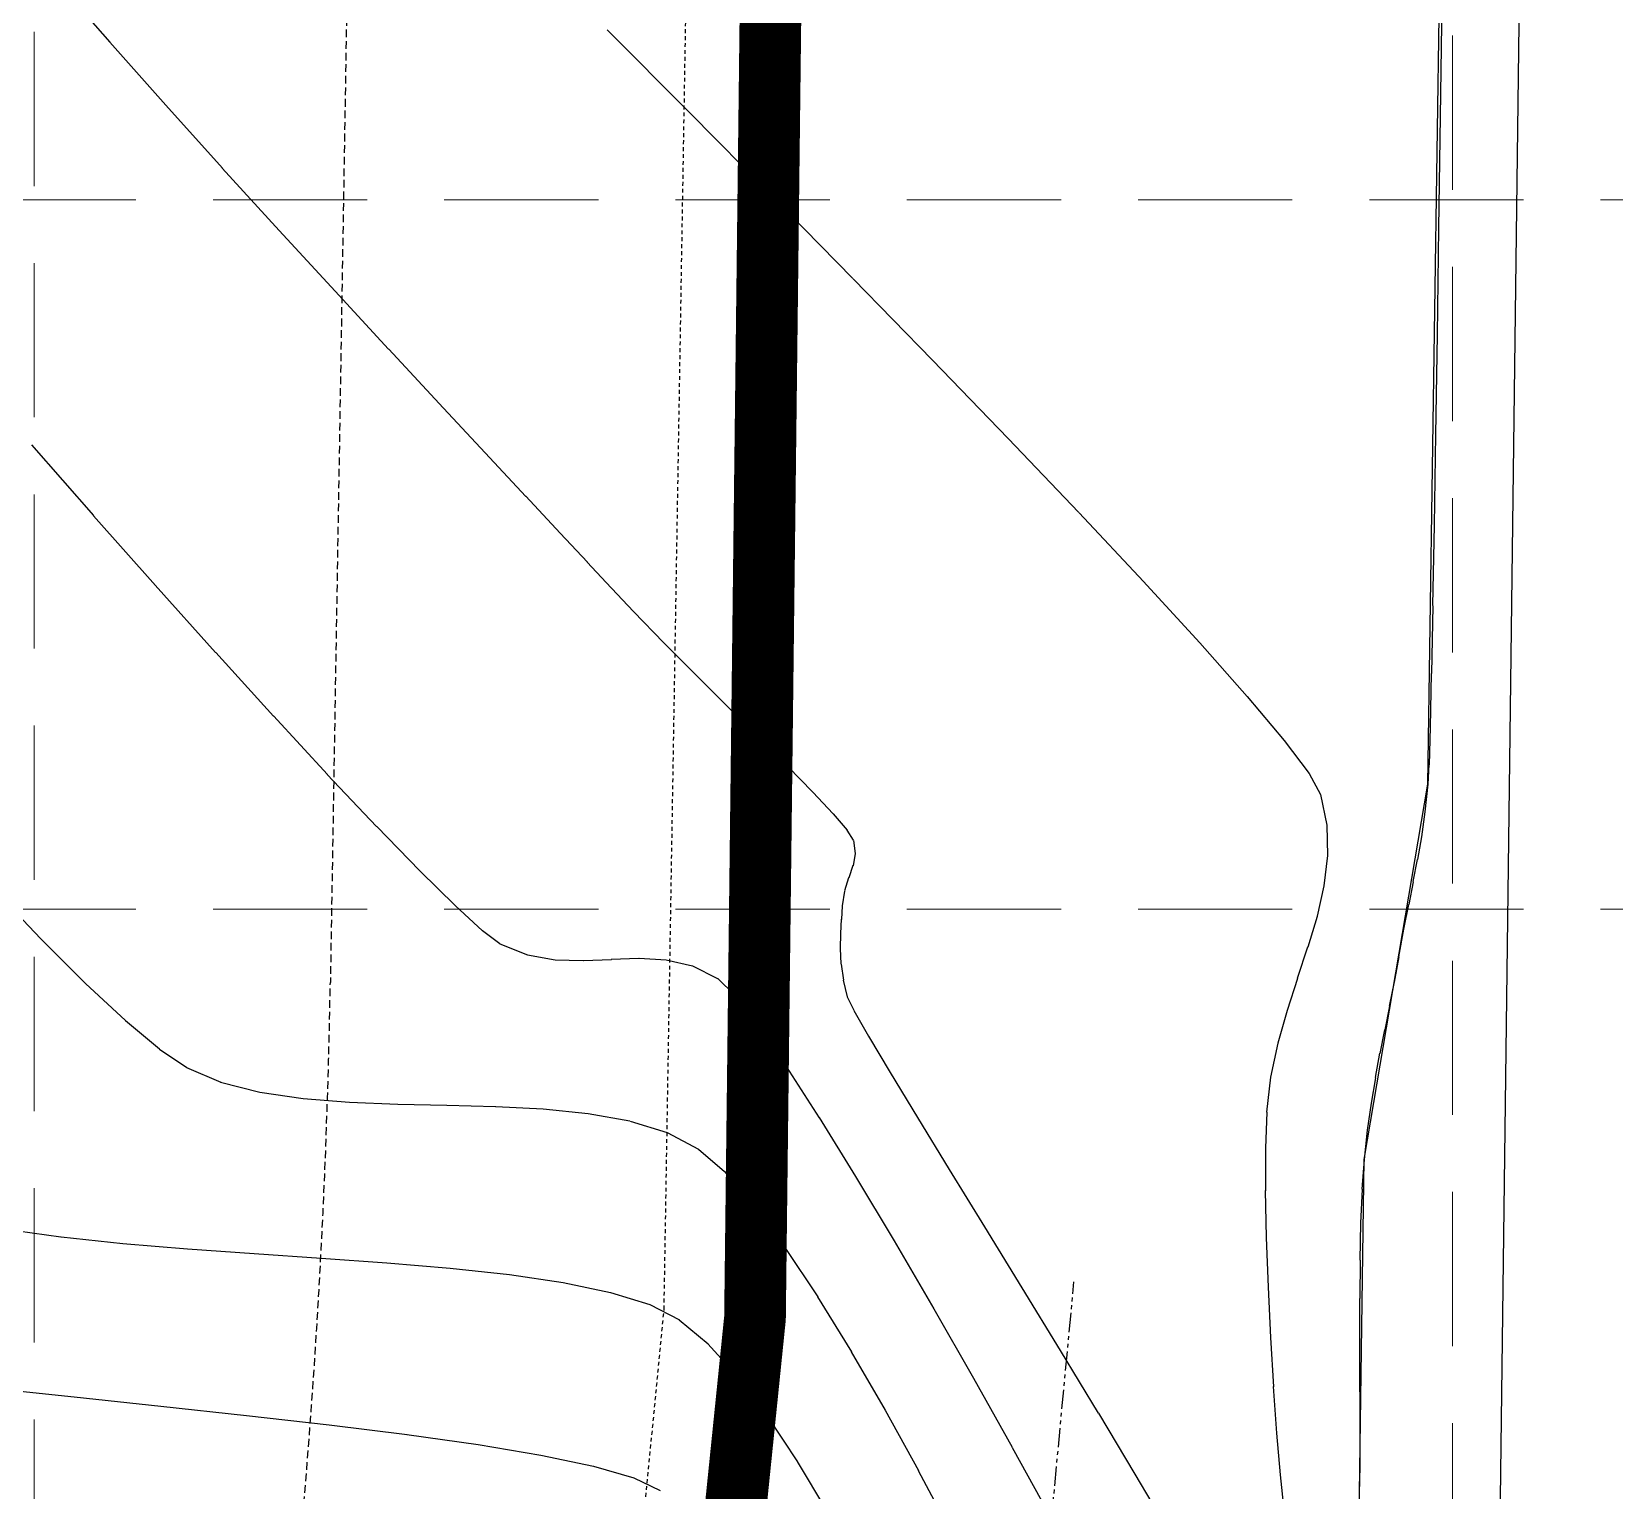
# Model space of a CAD drawing. Header units: inches. Extents: x 6967 to 7890, y 13663 to 15138.
# Drawn here: x 7750.7 to 7802, y 14749.7 to 14797 of the extents above; entities that cross this region are included whole.
import ezdxf

# ---------------------------------------------------------------- set-up
doc = ezdxf.new("R2010")
doc.units = ezdxf.units.IN
doc.header["$MEASUREMENT"] = 0
for name, pattern in [('DASHED', [0.75, 0.5, -0.25]), ('HIDDEN', [0.375, 0.25, -0.125]), ('xGWI003pt$0$HIDDEN2', [0.1875, 0.125, -0.0625]), ('xGWI003pt$0$PHANTOM2', [1.25, 0.625, -0.125, 0.125, -0.125, 0.125, -0.125]), ('XGWI003WS$0$DASHED2', [0.375, 0.25, -0.125])]:
    doc.linetypes.add(name, pattern=pattern)
for name, color, linetype in [('EC', 35, 'Continuous'), ('GRID', 254, 'HIDDEN'), ('LIMITS OF DISTURBANCE', 1, 'HIDDEN'), ('V-ROAD-BACK-P', 2, 'Continuous'), ('V-STRM-UNDR-E', 15, 'Continuous'), ('xGWI003pt$0$C-EASE-SSWR-N', 7, 'xGWI003pt$0$HIDDEN2'), ('xGWI003pt$0$ROW', 3, 'xGWI003pt$0$PHANTOM2'), ('XGWI003WS$0$C-SSWR-MAIN-N', 3, 'XGWI003WS$0$DASHED2')]:
    doc.layers.add(name, color=color, linetype=linetype)

msp = doc.modelspace()

# ---------------------------------------------------------------- linework, layer by layer
at = {"layer": 'EC', "color": 35, "extrusion": (0.752093, 0.659057, 0), "elevation": 15583.002}
msp.add_lwpolyline([(6021.277, 661), (6018.624, 661)], dxfattribs=at)
at = {"layer": 'EC', "color": 35, "extrusion": (0.999907, -0.013624, 0), "elevation": 7594.12}
msp.add_lwpolyline([(14899.092, 662), (14902.818, 662)], dxfattribs=at)
at = {"layer": 'EC', "color": 35}
for points, elevation in [([(7769.38, 14797.058), (7772.036, 14794.382)], 662), ([(7755.057, 14794.618), (7756.901, 14792.571)], 661), ([(7796.35, 14790.625), (7796.401, 14794.246)], 662), ([(7796.299, 14787.168), (7796.35, 14790.625)], 662), ([(7758.743, 14790.548), (7760.55, 14788.58)], 661), ([(7760.55, 14788.58), (7762.286, 14786.702)], 661), ([(7796.25, 14783.936), (7796.299, 14787.168)], 662), ([(7763.918, 14784.946), (7765.413, 14783.343)], 661), ([(7796.202, 14780.987), (7796.25, 14783.936)], 662), ([(7766.736, 14781.929), (7767.855, 14780.734)], 661), ([(7796.156, 14778.382), (7796.202, 14780.987)], 662), ([(7754.717, 14779.043), (7756.676, 14776.862)], 660), ([(7786.762, 14779.173), (7788.595, 14777.173)], 662), ([(7770.229, 14778.19), (7771.211, 14777.18)], 661), ([(7771.211, 14777.18), (7772.245, 14776.14)], 661), ([(7788.595, 14777.173), (7790.132, 14775.439)], 662), ([(7796.073, 14774.443), (7796.113, 14776.181)], 662), ([(7773.288, 14775.102), (7774.298, 14774.1)], 661), ([(7795.907, 14771.691), (7796.005, 14772.594)], 662), ([(7776.702, 14771.635), (7777.153, 14771.104)], 661), ([(7795.792, 14770.889), (7795.907, 14771.691)], 662), ([(7795.663, 14770.148), (7795.792, 14770.889)], 662), ([(7792.74, 14770.281), (7792.622, 14769.297)], 662), ([(7763.298, 14769.784), (7764.455, 14768.643)], 660), ([(7777.342, 14769.953), (7777.21, 14769.553)], 661), ([(7749.444, 14769.216), (7751.01, 14767.574)], 659), ([(7792.622, 14769.297), (7792.396, 14768.308)], 662), ([(7751.01, 14767.574), (7752.457, 14766.13)], 659), ([(7765.898, 14767.418), (7766.788, 14767.056)], 660), ([(7769.51, 14766.914), (7770.407, 14766.946)], 660), ([(7771.286, 14766.9), (7772.139, 14766.706)], 660), ([(7772.139, 14766.706), (7772.958, 14766.292)], 660), ([(7752.457, 14766.13), (7753.75, 14764.926)], 659), ([(7777.029, 14766.238), (7777.159, 14765.697)], 661), ([(7791.763, 14766.291), (7791.426, 14765.254)], 662), ([(7794.751, 14765.395), (7794.905, 14766.177)], 662), ([(7777.159, 14765.697), (7777.371, 14765.259)], 661), ([(7791.426, 14765.254), (7791.123, 14764.189)], 662), ([(7753.75, 14764.926), (7754.854, 14764.004)], 659), ([(7774.255, 14764.784), (7775.185, 14763.435)], 660), ([(7794.442, 14763.86), (7794.596, 14764.628)], 662), ([(7777.846, 14764.424), (7778.548, 14763.247)], 661), ([(7791.123, 14764.189), (7790.889, 14763.093)], 662), ([(7775.185, 14763.435), (7776.255, 14761.775)], 660), ([(7778.548, 14763.247), (7779.436, 14761.786)], 661), ([(7762.586, 14762.22), (7764.177, 14762.184)], 659), ([(7767.3, 14762.063), (7768.763, 14761.916)], 659), ([(7768.763, 14761.916), (7770.113, 14761.671)], 659), ([(7779.436, 14761.786), (7780.471, 14760.097)], 661), ([(7793.935, 14760.42), (7794.037, 14761.37)], 662), ([(7751.665, 14757.91), (7753.667, 14757.699)], 658), ([(7781.614, 14758.237), (7782.827, 14756.263)], 661), ([(7753.667, 14757.699), (7755.77, 14757.524)], 658), ([(7757.929, 14757.371), (7760.097, 14757.225)], 658), ([(7775.136, 14757.57), (7776.202, 14755.964)], 659), ([(7760.097, 14757.225), (7762.229, 14757.072)], 658), ([(7764.279, 14756.899), (7766.203, 14756.691)], 658), ([(7766.203, 14756.691), (7767.953, 14756.433)], 658), ([(7767.953, 14756.433), (7769.486, 14756.112)], 658), ([(7782.827, 14756.263), (7784.07, 14754.23)], 661), ([(7790.883, 14754.649), (7790.98, 14753.05)], 662), ([(7781.254, 14753.326), (7782.508, 14751.086)], 660), ([(7793.795, 14752.317), (7793.789, 14753.447)], 662), ([(7752.086, 14752.721), (7754.899, 14752.423)], 657), ([(7757.676, 14752.122), (7760.356, 14751.816)], 657), ([(7774.577, 14752.085), (7775.546, 14750.618)], 658), ([(7765.191, 14751.175), (7767.227, 14750.833)], 657), ([(7793.792, 14750.476), (7793.798, 14751.312)], 662), ([(7767.227, 14750.833), (7768.929, 14750.474)], 657), ([(7791.205, 14750.194), (7791.323, 14749.056)], 662)]:
    msp.add_lwpolyline(points, dxfattribs=dict(at, elevation=elevation))
at = {"layer": 'EC', "color": 35, "extrusion": (0.746959, 0.66487, 0), "elevation": 15629.208}
msp.add_lwpolyline([(5897.595, 661), (5894.868, 661)], dxfattribs=at)
at = {"layer": 'EC', "color": 35, "extrusion": (0.71136, 0.702828, 0), "elevation": 15926.619}
msp.add_lwpolyline([(5061.729, 662), (5057.926, 662)], dxfattribs=at)
at = {"layer": 'EC', "color": 35, "extrusion": (0.739415, 0.67325, 0), "elevation": 15694.664}
msp.add_lwpolyline([(5715.523, 661), (5712.786, 661)], dxfattribs=at)
at = {"layer": 'EC', "color": 35, "extrusion": (0.713464, 0.700692, 0), "elevation": 15911.38}
msp.add_lwpolyline([(5105.662, 662), (5101.886, 662)], dxfattribs=at)
at = {"layer": 'EC', "color": 35, "extrusion": (0.716083, 0.698015, 0), "elevation": 15892.164}
msp.add_lwpolyline([(5161.433, 662), (5157.747, 662)], dxfattribs=at)
at = {"layer": 'EC', "color": 35, "extrusion": (0.732534, 0.68073, 0), "elevation": 15751.897}
msp.add_lwpolyline([(5547.737, 661), (5545.339, 661)], dxfattribs=at)
at = {"layer": 'EC', "color": 35, "extrusion": (0.719386, 0.694611, 0), "elevation": 15867.522}
msp.add_lwpolyline([(5233.066, 662), (5229.531, 662)], dxfattribs=at)
at = {"layer": 'EC', "color": 35, "extrusion": (0.752937, 0.658093, 0), "elevation": 15564.772}
msp.add_lwpolyline([(6030.431, 660), (6027.384, 660)], dxfattribs=at)
at = {"layer": 'EC', "color": 35, "extrusion": (0.723638, 0.69018, 0), "elevation": 15835.107}
msp.add_lwpolyline([(5326.878, 662), (5323.555, 662)], dxfattribs=at)
at = {"layer": 'EC', "color": 35, "extrusion": (0.730271, 0.683158, 0), "elevation": 15770.212}
msp.add_lwpolyline([(5490.837, 661), (5488.9, 661)], dxfattribs=at)
at = {"layer": 'EC', "color": 35, "extrusion": (0.729276, 0.68422, 0), "elevation": 15790.902}
msp.add_lwpolyline([(5453.28, 662), (5450.231, 662)], dxfattribs=at)
at = {"layer": 'EC', "color": 35, "extrusion": (0.748544, 0.663085, 0), "elevation": 15604.512}
msp.add_lwpolyline([(5923.74, 660), (5920.722, 660)], dxfattribs=at)
at = {"layer": 'EC', "color": 35, "extrusion": (0.730857, 0.68253, 0), "elevation": 15765.492}
msp.add_lwpolyline([(5500.811, 661), (5499.522, 661)], dxfattribs=at)
at = {"layer": 'EC', "color": 35, "extrusion": (0.734127, 0.679012, 0), "elevation": 15738.895}
msp.add_lwpolyline([(5575.185, 661), (5574.291, 661)], dxfattribs=at)
at = {"layer": 'EC', "color": 35, "extrusion": (0.729386, 0.684102, 0), "elevation": 15777.288}
msp.add_lwpolyline([(5464.677, 661), (5463.379, 661)], dxfattribs=at)
at = {"layer": 'EC', "color": 35, "extrusion": (0.999808, -0.019618, 0), "elevation": 7504.74}
msp.add_lwpolyline([(14926.278, 662), (14928.48, 662)], dxfattribs=at)
at = {"layer": 'EC', "color": 35, "extrusion": (0.739234, 0.673449, 0), "elevation": 15685.459}
msp.add_lwpolyline([(5699.828, 660), (5697.042, 660)], dxfattribs=at)
at = {"layer": 'EC', "color": 35, "extrusion": (0.70523, 0.708978, 0), "elevation": 15957.185}
msp.add_lwpolyline([(4910.227, 661), (4908.756, 661)], dxfattribs=at)
at = {"layer": 'EC', "color": 35, "extrusion": (0.766589, 0.642139, 0), "elevation": 15459.706}
msp.add_lwpolyline([(6324.337, 662), (6322.477, 662)], dxfattribs=at)
at = {"layer": 'EC', "color": 35, "extrusion": (0.733632, 0.679547, 0), "elevation": 15732.093}
msp.add_lwpolyline([(5566.97, 660), (5564.387, 660)], dxfattribs=at)
at = {"layer": 'EC', "color": 35, "extrusion": (0.999556, -0.029801, 0), "elevation": 7352.324}
msp.add_lwpolyline([(14998.992, 662), (15000.208, 662)], dxfattribs=at)
at = {"layer": 'EC', "color": 35, "extrusion": (0.707067, 0.707146, 0), "elevation": 15944.402}
msp.add_lwpolyline([(4948.715, 661), (4947.395, 661)], dxfattribs=at)
at = {"layer": 'EC', "color": 35, "extrusion": (0.799695, 0.600406, 0), "elevation": 15101.097}
msp.add_lwpolyline([(7136.744, 662), (7135.398, 662)], dxfattribs=at)
at = {"layer": 'EC', "color": 35, "extrusion": (0.714397, 0.69974, 0), "elevation": 15891.983}
msp.add_lwpolyline([(5113.27, 661), (5112.104, 661)], dxfattribs=at)
at = {"layer": 'EC', "color": 35, "extrusion": (0.99873, -0.050376, 0), "elevation": 7041.921}
msp.add_lwpolyline([(15146.57, 662), (15147.203, 662)], dxfattribs=at)
at = {"layer": 'EC', "color": 35, "extrusion": (0.726628, 0.687031, 0), "elevation": 15788.3}
msp.add_lwpolyline([(5402.845, 660), (5400.523, 660)], dxfattribs=at)
at = {"layer": 'EC', "color": 35, "extrusion": (0.876109, 0.482113, 0), "elevation": 13948.986}
msp.add_lwpolyline([(9186.012, 662), (9185.232, 662)], dxfattribs=at)
at = {"layer": 'EC', "color": 35, "extrusion": (0.729678, 0.683791, 0), "elevation": 15775.199}
msp.add_lwpolyline([(5461.854, 661), (5460.897, 661)], dxfattribs=at)
at = {"layer": 'EC', "color": 35, "extrusion": (0.979397, 0.201943, 0), "elevation": 10615.118}
msp.add_lwpolyline([(12894.261, 662), (12893.251, 662)], dxfattribs=at)
at = {"layer": 'EC', "color": 35, "extrusion": (0.71702, 0.697053, 0), "elevation": 15861.757}
msp.add_lwpolyline([(5180.803, 660), (5178.801, 660)], dxfattribs=at)
at = {"layer": 'EC', "color": 35, "extrusion": (0.999668, 0.025785, 0), "elevation": 8170.998}
msp.add_lwpolyline([(14565.42, 662), (14564.436, 662)], dxfattribs=at)
at = {"layer": 'EC', "color": 35, "extrusion": (0.850586, 0.525837, 0), "elevation": 14382.321}
msp.add_lwpolyline([(8474.576, 661), (8474.186, 661)], dxfattribs=at)
at = {"layer": 'EC', "color": 35, "extrusion": (0.991951, 0.126625, 0), "elevation": 9585.11}
msp.add_lwpolyline([(13667.065, 661), (13666.64, 661)], dxfattribs=at)
at = {"layer": 'EC', "color": 35, "extrusion": (0.985128, -0.171821, 0), "elevation": 5123.898}
msp.add_lwpolyline([(15887.009, 661), (15886.605, 661)], dxfattribs=at)
at = {"layer": 'EC', "color": 35, "extrusion": (0.981391, -0.192021, 0), "elevation": 4814.407}
msp.add_lwpolyline([(15991.487, 662), (15992.221, 662)], dxfattribs=at)
at = {"layer": 'EC', "color": 35, "extrusion": (0.98702, -0.160597, 0), "elevation": 5304.252}
msp.add_lwpolyline([(15826.398, 661), (15825.914, 661)], dxfattribs=at)
at = {"layer": 'EC', "color": 35, "extrusion": (0.953259, -0.302153, 0), "elevation": 2951.027}
msp.add_lwpolyline([(16429.124, 661), (16428.677, 661)], dxfattribs=at)
at = {"layer": 'EC', "color": 35, "extrusion": (0.979947, -0.199258, 0), "elevation": 4696.28}
msp.add_lwpolyline([(16025.821, 662), (16026.575, 662)], dxfattribs=at)
at = {"layer": 'EC', "color": 35, "extrusion": (-0.67428, -0.738476, 0), "elevation": -16141.702}
msp.add_lwpolyline([(-4224.339, 660), (-4223.148, 660)], dxfattribs=at)
at = {"layer": 'EC', "color": 35, "extrusion": (0.998013, -0.063009, 0), "elevation": 6830.986}
msp.add_lwpolyline([(15229.322, 661), (15228.883, 661)], dxfattribs=at)
at = {"layer": 'EC', "color": 35, "extrusion": (0.981138, -0.19331, 0), "elevation": 4793.395}
msp.add_lwpolyline([(15996.228, 662), (15997.042, 662)], dxfattribs=at)
at = {"layer": 'EC', "color": 35, "extrusion": (0.998532, -0.054168, 0), "elevation": 6965.581}
msp.add_lwpolyline([(15167.792, 661), (15167.33, 661)], dxfattribs=at)
at = {"layer": 'EC', "color": 35, "extrusion": (0.958362, -0.285556, 0), "elevation": 3250.763}
msp.add_lwpolyline([(16378.55, 662), (16377.506, 662)], dxfattribs=at)
at = {"layer": 'EC', "color": 35, "extrusion": (-0.599795, -0.800154, 0), "elevation": -16474.151}
msp.add_lwpolyline([(-2644.216, 660), (-2643.513, 660)], dxfattribs=at)
at = {"layer": 'EC', "color": 35, "extrusion": (0.999866, -0.016392, 0), "elevation": 7533.819}
msp.add_lwpolyline([(14893.246, 661), (14892.763, 661)], dxfattribs=at)
at = {"layer": 'EC', "color": 35, "extrusion": (0.984128, -0.177461, 0), "elevation": 5050.759}
msp.add_lwpolyline([(15915.928, 662), (15916.839, 662)], dxfattribs=at)
at = {"layer": 'EC', "color": 35, "extrusion": (-0.171885, -0.985117, 0), "elevation": -15882.273}
msp.add_lwpolyline([(5112.958, 660), (5113.876, 660)], dxfattribs=at)
at = {"layer": 'EC', "color": 35, "extrusion": (0.998899, 0.046908, 0), "elevation": 8461.073}
msp.add_lwpolyline([(14386.211, 661), (14385.707, 661)], dxfattribs=at)
at = {"layer": 'EC', "color": 35, "extrusion": (0.949714, -0.313119, 0), "elevation": 2776.332}
msp.add_lwpolyline([(16464.572, 662), (16463.502, 662)], dxfattribs=at)
at = {"layer": 'EC', "color": 35, "extrusion": (-0.026175, -0.999657, 0), "elevation": -14965.16}
msp.add_lwpolyline([(7378.504, 660), (7379.414, 660)], dxfattribs=at)
at = {"layer": 'EC', "color": 35, "extrusion": (0.043448, -0.999056, 0), "elevation": -14415.396}
msp.add_lwpolyline([(8402.864, 660), (8403.772, 660)], dxfattribs=at)
at = {"layer": 'EC', "color": 35, "extrusion": (-0.052109, -0.998641, 0), "elevation": -15151.791}
msp.add_lwpolyline([(6990.361, 660), (6991.241, 660)], dxfattribs=at)
at = {"layer": 'EC', "color": 35, "extrusion": (0.991241, 0.132065, 0), "elevation": 9659.019}
msp.add_lwpolyline([(13610.351, 661), (13609.824, 661)], dxfattribs=at)
at = {"layer": 'EC', "color": 35, "extrusion": (0.984108, -0.177573, 0), "elevation": 5048.955}
msp.add_lwpolyline([(15915.671, 662), (15916.501, 662)], dxfattribs=at)
at = {"layer": 'EC', "color": 35, "extrusion": (-0.700771, -0.713386, 0), "elevation": -15981.133}
msp.add_lwpolyline([(-4802.668, 660), (-4801.907, 660)], dxfattribs=at)
at = {"layer": 'EC', "color": 35, "extrusion": (0.7908, 0.612074, 0), "elevation": 15185.027}
msp.add_lwpolyline([(6918.806, 660), (6917.574, 660)], dxfattribs=at)
at = {"layer": 'EC', "color": 35, "extrusion": (0.868919, 0.494954, 0), "elevation": 14066.035}
msp.add_lwpolyline([(8980.369, 661), (8979.407, 661)], dxfattribs=at)
at = {"layer": 'EC', "color": 35, "extrusion": (0.979952, -0.199234, 0), "elevation": 4696.72}
msp.add_lwpolyline([(16021.572, 662), (16022.355, 662)], dxfattribs=at)
at = {"layer": 'EC', "color": 35, "extrusion": (0.560747, 0.827987, 0), "elevation": 16572.918}
msp.add_lwpolyline([(1857.948, 659), (1856.884, 659)], dxfattribs=at)
at = {"layer": 'EC', "color": 35, "extrusion": (-0.394535, -0.918881, 0), "elevation": -16625.722}
msp.add_lwpolyline([(1301.916, 659), (1303.12, 659)], dxfattribs=at)
at = {"layer": 'EC', "color": 35, "extrusion": (0.982961, -0.183814, 0), "elevation": 4947.821}
msp.add_lwpolyline([(15944.228, 662), (15945.029, 662)], dxfattribs=at)
at = {"layer": 'EC', "color": 35, "extrusion": (-0.247399, -0.968914, 0), "elevation": -16223.042}
msp.add_lwpolyline([(3863.373, 659), (3864.687, 659)], dxfattribs=at)
at = {"layer": 'EC', "color": 35, "extrusion": (0.993542, -0.113469, 0), "elevation": 6065.421}
msp.add_lwpolyline([(15551.769, 662), (15550.628, 662)], dxfattribs=at)
at = {"layer": 'EC', "color": 35, "extrusion": (0.986565, -0.163372, 0), "elevation": 5277.709}
msp.add_lwpolyline([(15837.256, 662), (15838.091, 662)], dxfattribs=at)
at = {"layer": 'EC', "color": 35, "extrusion": (-0.145221, -0.989399, 0), "elevation": -15732.754}
msp.add_lwpolyline([(5532.03, 659), (5533.45, 659)], dxfattribs=at)
at = {"layer": 'EC', "color": 35, "extrusion": (-0.078638, -0.996903, 0), "elevation": -15326.878}
msp.add_lwpolyline([(6574.606, 659), (6576.112, 659)], dxfattribs=at)
at = {"layer": 'EC', "color": 35, "extrusion": (-0.039517, -0.999219, 0), "elevation": -15057.443}
msp.add_lwpolyline([(7171.6, 659), (7173.165, 659)], dxfattribs=at)
at = {"layer": 'EC', "color": 35, "extrusion": (-0.026504, -0.999649, 0), "elevation": -14962.781}
msp.add_lwpolyline([(7370.19, 659), (7371.774, 659)], dxfattribs=at)
at = {"layer": 'EC', "color": 35, "extrusion": (-0.051041, -0.998697, 0), "elevation": -15139.272}
msp.add_lwpolyline([(7002.164, 659), (7003.707, 659)], dxfattribs=at)
at = {"layer": 'EC', "color": 35, "extrusion": (0.999435, -0.033605, 0), "elevation": 7290.289}
msp.add_lwpolyline([(15015.427, 662), (15014.255, 662)], dxfattribs=at)
at = {"layer": 'EC', "color": 35, "extrusion": (0.990585, -0.136897, 0), "elevation": 5699.871}
msp.add_lwpolyline([(15689.376, 662), (15690.263, 662)], dxfattribs=at)
at = {"layer": 'EC', "color": 35, "extrusion": (-0.298188, -0.954507, 0), "elevation": -16407.074}
msp.add_lwpolyline([(3014.878, 659), (3016.138, 659)], dxfattribs=at)
at = {"layer": 'EC', "color": 35, "extrusion": (0.850797, 0.525495, 0), "elevation": 14373.247}
msp.add_lwpolyline([(8472.893, 660), (8470.653, 660)], dxfattribs=at)
at = {"layer": 'EC', "color": 35, "extrusion": (-0.465714, -0.884935, 0), "elevation": -16682.001}
msp.add_lwpolyline([(2.57, 659), (3.723, 659)], dxfattribs=at)
at = {"layer": 'EC', "color": 35, "extrusion": (-0.655861, -0.754881, 0), "elevation": -16240.196}
msp.add_lwpolyline([(-3813.82, 659), (-3812.703, 659)], dxfattribs=at)
at = {"layer": 'EC', "color": 35, "extrusion": (0.999998, -0.001772, 0), "elevation": 7764.559}
msp.add_lwpolyline([(14774.565, 662), (14773.189, 662)], dxfattribs=at)
at = {"layer": 'EC', "color": 35, "extrusion": (0.997549, -0.069964, 0), "elevation": 6742.134}
msp.add_lwpolyline([(15268.579, 662), (15269.546, 662)], dxfattribs=at)
at = {"layer": 'EC', "color": 35, "extrusion": (0.754615, 0.656167, 0), "elevation": 15550.807}
msp.add_lwpolyline([(6037.638, 659), (6036.204, 659)], dxfattribs=at)
at = {"layer": 'EC', "color": 35, "extrusion": (0.858101, 0.513482, 0), "elevation": 14252.741}
msp.add_lwpolyline([(8671.884, 660), (8669.452, 660)], dxfattribs=at)
at = {"layer": 'EC', "color": 35, "extrusion": (0.851908, 0.523692, 0), "elevation": 14357.983}
msp.add_lwpolyline([(8499.678, 661), (8497.495, 661)], dxfattribs=at)
at = {"layer": 'EC', "color": 35, "extrusion": (0.999811, 0.019451, 0), "elevation": 8076.33}
msp.add_lwpolyline([(14605.081, 662), (14603.559, 662)], dxfattribs=at)
at = {"layer": 'EC', "color": 35, "extrusion": (0.999189, -0.040254, 0), "elevation": 7193.421}
msp.add_lwpolyline([(15060.124, 662), (15061.227, 662)], dxfattribs=at)
at = {"layer": 'EC', "color": 35, "extrusion": (0.804103, 0.59449, 0), "elevation": 15025.239}
msp.add_lwpolyline([(7246.071, 659), (7244.363, 659)], dxfattribs=at)
at = {"layer": 'EC', "color": 35, "extrusion": (0.999772, -0.021364, 0), "elevation": 7476.744}
msp.add_lwpolyline([(14920.296, 662), (14921.492, 662)], dxfattribs=at)
at = {"layer": 'EC', "color": 35, "extrusion": (-0.13919, -0.990266, 0), "elevation": -15693.209}
msp.add_lwpolyline([(5620.172, 658), (5622.046, 658)], dxfattribs=at)
at = {"layer": 'EC', "color": 35, "extrusion": (0.863692, 0.50402, 0), "elevation": 14156.603}
msp.add_lwpolyline([(8825.567, 660), (8823.016, 660)], dxfattribs=at)
at = {"layer": 'EC', "color": 35, "extrusion": (0.999377, 0.03528, 0), "elevation": 8306.559}
msp.add_lwpolyline([(14473.843, 662), (14472.234, 662)], dxfattribs=at)
at = {"layer": 'EC', "color": 35, "extrusion": (-0.070876, -0.997485, 0), "elevation": -15270.109}
msp.add_lwpolyline([(6690.31, 658), (6692.474, 658)], dxfattribs=at)
at = {"layer": 'EC', "color": 35, "extrusion": (-0.084221, -0.996447, 0), "elevation": -15358.384}
msp.add_lwpolyline([(6491.796, 658), (6493.854, 658)], dxfattribs=at)
at = {"layer": 'EC', "color": 35, "extrusion": (0.99996, -0.008925, 0), "elevation": 7661.785}
msp.add_lwpolyline([(14824.88, 662), (14826.125, 662)], dxfattribs=at)
at = {"layer": 'EC', "color": 35, "extrusion": (0.998833, 0.048298, 0), "elevation": 8494.416}
msp.add_lwpolyline([(14362.777, 662), (14361.143, 662)], dxfattribs=at)
at = {"layer": 'EC', "color": 35, "extrusion": (-0.299452, -0.954111, 0), "elevation": -16405.563}
msp.add_lwpolyline([(2994.208, 658), (2995.538, 658)], dxfattribs=at)
at = {"layer": 'EC', "color": 35, "extrusion": (-0.454726, -0.890632, 0), "elevation": -16675.466}
msp.add_lwpolyline([(211.078, 658), (212.155, 658)], dxfattribs=at)
at = {"layer": 'EC', "color": 35, "extrusion": (0.852116, 0.523353, 0), "elevation": 14348.803}
msp.add_lwpolyline([(8504.094, 659), (8502.005, 659)], dxfattribs=at)
at = {"layer": 'EC', "color": 35, "extrusion": (1, -0.000876939, 0), "elevation": 7780.843}
msp.add_lwpolyline([(14761.489, 662), (14762.74, 662)], dxfattribs=at)
at = {"layer": 'EC', "color": 35, "extrusion": (-0.643492, -0.765453, 0), "elevation": -16295.465}
msp.add_lwpolyline([(-3545.986, 658), (-3544.77, 658)], dxfattribs=at)
at = {"layer": 'EC', "color": 35, "extrusion": (0.868329, 0.495989, 0), "elevation": 14074.174}
msp.add_lwpolyline([(8953.917, 660), (8951.322, 660)], dxfattribs=at)
at = {"layer": 'EC', "color": 35, "extrusion": (0.74276, 0.669558, 0), "elevation": 15652.159}
msp.add_lwpolyline([(5754.779, 658), (5753.346, 658)], dxfattribs=at)
at = {"layer": 'EC', "color": 35, "extrusion": (0.865543, 0.500835, 0), "elevation": 14120.988}
msp.add_lwpolyline([(8875.243, 659), (8873.053, 659)], dxfattribs=at)
at = {"layer": 'EC', "color": 35, "extrusion": (0.854932, 0.51874, 0), "elevation": 14308.46}
msp.add_lwpolyline([(8575.956, 661), (8573.577, 661)], dxfattribs=at)
at = {"layer": 'EC', "color": 35, "extrusion": (0.999993, 0.00371, 0), "elevation": 7848.469}
msp.add_lwpolyline([(14724.432, 662), (14725.645, 662)], dxfattribs=at)
at = {"layer": 'EC', "color": 35, "extrusion": (0.799129, 0.60116, 0), "elevation": 15081.251}
msp.add_lwpolyline([(7116.666, 658), (7115.049, 658)], dxfattribs=at)
at = {"layer": 'EC', "color": 35, "extrusion": (-0.106462, -0.994317, 0), "elevation": -15494.179}
msp.add_lwpolyline([(6134.624, 657), (6137.43, 657)], dxfattribs=at)
at = {"layer": 'EC', "color": 35, "extrusion": (0.997404, 0.072014, 0), "elevation": 8833.171}
msp.add_lwpolyline([(14153.69, 662), (14152.181, 662)], dxfattribs=at)
at = {"layer": 'EC', "color": 35, "extrusion": (-0.107653, -0.994189, 0), "elevation": -15501.526}
msp.add_lwpolyline([(6121.694, 657), (6124.486, 657)], dxfattribs=at)
at = {"layer": 'EC', "color": 35, "extrusion": (0.87566, 0.482928, 0), "elevation": 13935.52}
msp.add_lwpolyline([(9161.586, 659), (9159.357, 659)], dxfattribs=at)
at = {"layer": 'EC', "color": 35, "extrusion": (0.857672, 0.514197, 0), "elevation": 14262.775}
msp.add_lwpolyline([(8649.366, 661), (8647.059, 661)], dxfattribs=at)
at = {"layer": 'EC', "color": 35, "extrusion": (0.999997, 0.002418, 0), "elevation": 7829.439}
msp.add_lwpolyline([(14732.425, 662), (14733.43, 662)], dxfattribs=at)
at = {"layer": 'EC', "color": 35, "extrusion": (-0.123719, -0.992317, 0), "elevation": -15598.583}
msp.add_lwpolyline([(5875.663, 657), (5878.208, 657)], dxfattribs=at)
at = {"layer": 'EC', "color": 35, "extrusion": (-0.139942, -0.99016, 0), "elevation": -15692.695}
msp.add_lwpolyline([(5622.137, 657), (5624.47, 657)], dxfattribs=at)
at = {"layer": 'EC', "color": 35, "extrusion": (0.996327, 0.085629, 0), "elevation": 9025.627}
msp.add_lwpolyline([(14030.224, 662), (14028.868, 662)], dxfattribs=at)
at = {"layer": 'EC', "color": 35, "extrusion": (0.857982, 0.51368, 0), "elevation": 14248.371}
msp.add_lwpolyline([(8661.627, 658), (8659.776, 658)], dxfattribs=at)
at = {"layer": 'EC', "color": 35, "extrusion": (0.87653, 0.481346, 0), "elevation": 13921.988}
msp.add_lwpolyline([(9183.693, 660), (9181.228, 660)], dxfattribs=at)
at = {"layer": 'EC', "color": 35, "extrusion": (-0.278866, -0.96033, 0), "elevation": -16331.812}
msp.add_lwpolyline([(3347.335, 657), (3348.698, 657)], dxfattribs=at)
at = {"layer": 'EC', "color": 35, "extrusion": (0.426946, 0.904277, 0), "elevation": 16655.645}
msp.add_lwpolyline([(-728.957, 657), (-729.903, 657)], dxfattribs=at)
at = {"layer": 'EC', "color": 35, "extrusion": (0.88372, 0.468016, 0), "elevation": 13778.262}
msp.add_lwpolyline([(9394.256, 659), (9392.049, 659)], dxfattribs=at)
at = {"layer": 'EC', "color": 35, "extrusion": (0.86168, 0.507452, 0), "elevation": 14194.49}
msp.add_lwpolyline([(8758.699, 661), (8756.534, 661)], dxfattribs=at)
at = {"layer": 'EC', "color": 35, "extrusion": (0.999737, -0.02295, 0), "elevation": 7453.22}
msp.add_lwpolyline([(14924.571, 662), (14925.457, 662)], dxfattribs=at)
at = {"layer": 'GRID', "color": 252, "linetype": 'HIDDEN', "lineweight": 0, "ltscale": 20}
for p, q in [((7750.842, 13779.49), (7750.77, 15114.087)), ((7773.887, 13779.568), (7773.773, 15114.087)), ((7796.844, 13779.368), (7796.775, 15114.087)), ((6991.593, 14791.539), (7865.68, 14791.539)), ((6991.593, 14768.536), (7865.68, 14768.536))]:
    msp.add_line(p, q, dxfattribs=at)
at = {"layer": 'LIMITS OF DISTURBANCE', "linetype": 'DASHED', "ltscale": 25, "const_width": 2}
msp.add_lwpolyline([(7759.656, 14613.388), (7774.169, 14755.274), (7775.918, 14902.635), (7788.163, 14966.344), (7787.402, 14991.653), (7754.331, 14991.837), (7754.051, 14970.157), (7741.581, 14905.859), (7739.485, 14757.068), (7725.702, 14611.8)], dxfattribs=at)
at = {"layer": 'V-ROAD-BACK-P', "color": 7}
msp.add_lwpolyline([(7778.76, 14437.205), (7779.516, 14488.391), (7780.667, 14539.616), (7781.166, 14589.764), (7779.617, 14598.817), (7779.807, 14610.783), (7781.913, 14617.309), (7784.344, 14651.678), (7784.855, 14657.495), (7784.004, 14667.301), (7785.381, 14678.158), (7788.383, 14686.883), (7794.926, 14734.676), (7793.707, 14744.953), (7793.926, 14760.421), (7795.995, 14772.595), (7796.977, 14839.211), (7797.755, 14889.542), (7798.484, 14940.136), (7799.164, 14990.477), (7800.012, 15040.887)], dxfattribs=at)
at = {"layer": 'V-STRM-UNDR-E', "color": 5}
msp.add_lwpolyline([(7834.195, 15100.268), (7817.391, 15100.011), (7802.595, 15087.158), (7794.052, 14409.89)], dxfattribs=at)
at = {"layer": 'xGWI003pt$0$C-EASE-SSWR-N'}
for p, q in [((7771.221, 14755.557), (7773.674, 14901.761)), ((7757.098, 14609.734), (7771.221, 14755.557))]:
    msp.add_line(p, q, dxfattribs=at)
at = {"layer": 'xGWI003pt$0$ROW', "color": 7}
msp.add_line((7772.503, 14629.128), (7784.514, 14756.454), dxfattribs=at)
at = {"layer": 'XGWI003WS$0$C-SSWR-MAIN-N', "color": 30}
msp.add_lwpolyline([(7772.547, 15009.921), (7771.898, 14971.261, -0.042072), (7767.669, 14929.477), (7766.567, 14923.586, 0.042072), (7762.337, 14881.802), (7760.397, 14766.156, -0.019946), (7759.268, 14746.25), (7747.107, 14620.686, 0.020781), (7745.965, 14599.945), (7741.326, 14254.714), (7560.357, 14227.313)], format="xyb", dxfattribs=at)

doc.saveas('drawing.dxf')
